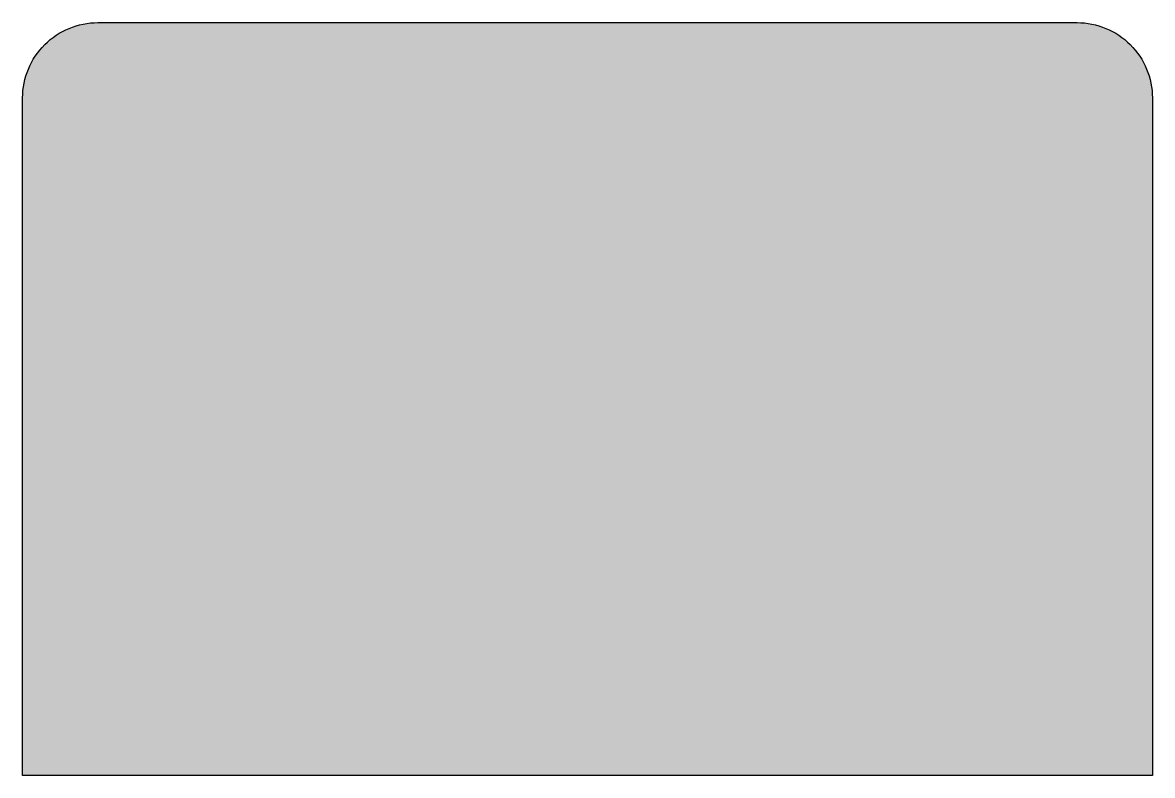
# Model space of a CAD drawing. Header units: metres. Extents: x 0 to 0.3, y 0 to 0.2.
import ezdxf

# ---------------------------------------------------------------- set-up
doc = ezdxf.new("R2010")
doc.units = ezdxf.units.M

msp = doc.modelspace()

# ---------------------------------------------------------------- hatches: boundary and pattern name
h = msp.add_hatch(color=254)
edge = h.paths.add_edge_path()
edge.add_arc((0.28, 0.18), 0.02, 0, 90, ccw=False)
edge.add_line((0.3, 0.18), (0.3, 0))
edge.add_line((0.3, 0), (0, 0))
edge.add_line((0, 0), (0, 0.18))
edge.add_arc((0.02, 0.18), 0.02, 90, 180, ccw=False)
edge.add_line((0.02, 0.2), (0.28, 0.2))

# ---------------------------------------------------------------- linework, layer by layer
at = {"flags": 128}
msp.add_lwpolyline([(0.28, 0.2, -0.414214), (0.3, 0.18), (0.3, 0), (0, 0), (0, 0.18, -0.414214), (0.02, 0.2), (0.28, 0.2)], format="xyb", close=True, dxfattribs=at)

doc.saveas('drawing.dxf')
